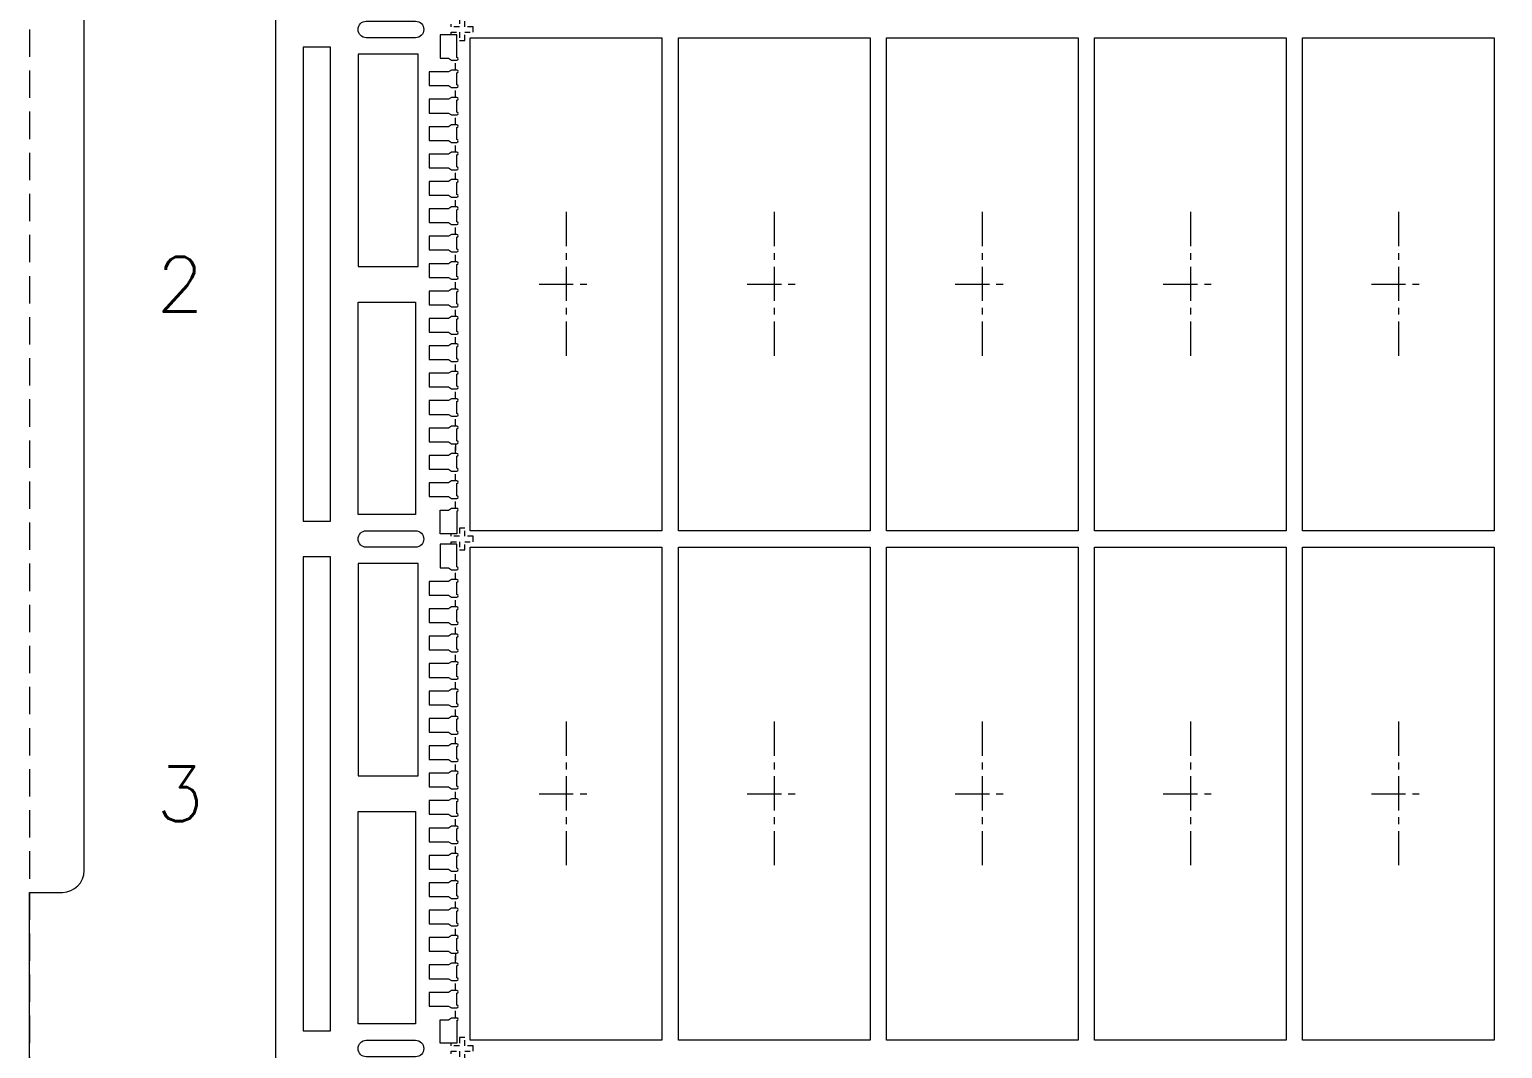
# Model space of a CAD drawing. Header units: millimetres. Extents: x 4471 to 10624, y 832 to 10725.
# Drawn here: x 4535.48 to 4562.38, y 1712.87 to 1731.47 of the extents above; entities that cross this region are included whole.
import ezdxf

# ---------------------------------------------------------------- set-up
doc = ezdxf.new("R2010")
doc.units = ezdxf.units.MM
for name, pattern in [('CENTER', [2, 1.25, -0.25, 0.25, -0.25]), ('DASHED', [0.75, 0.5, -0.25]), ('HIDDEN', [0.375, 0.25, -0.125])]:
    doc.linetypes.add(name, pattern=pattern)
for name, color, linetype in [('1', 7, 'Continuous'), ('1D', 4, 'Continuous'), ('PKG', 2, 'Continuous'), ('中心线', 1, 'CENTER'), ('标注', 6, 'Continuous')]:
    doc.layers.add(name, color=color, linetype=linetype)
doc.layers.add('DIM', color=4, linetype='Continuous', lineweight=18)
doc.styles.get("Standard").update_dxf_attribs({"font": 'SimSun.ttf'})

msp = doc.modelspace()

# ---------------------------------------------------------------- linework, layer by layer
at = {"lineweight": 0}
for p, q in [((4536.4802, 1716.1214, 0.0291), (4536.4802, 1735.3214, 0.0291)), ((4535.4802, 1700.7214, 0.0291), (4535.4802, 1715.7214, 0.0291)), ((4535.4802, 1715.7214, 0.0291), (4536.0802, 1715.7214, 0.0291)), ((4535.4802, 1715.7214, 0.0291), (4536.0802, 1715.7214, 0.0291))]:
    msp.add_line(p, q, dxfattribs=at)
at = {"lineweight": 9, "ltscale": 10, "elevation": 0.0291}
for points in [[(4542.5302, 1731.3214), (4541.6302, 1731.3214, -1), (4541.6302, 1731.6214), (4542.5302, 1731.6214, -1), (4542.5302, 1731.3214)], [(4542.5302, 1722.0214), (4541.6302, 1722.0214, -1), (4541.6302, 1722.3214), (4542.5302, 1722.3214, -1), (4542.5302, 1722.0214)], [(4542.5302, 1712.7214), (4541.6302, 1712.7214, -1), (4541.6302, 1713.0214), (4542.5302, 1713.0214, -1), (4542.5302, 1712.7214)]]:
    msp.add_lwpolyline(points, format="xyb", dxfattribs=at)
at = {"lineweight": 9, "elevation": 0.0291}
for points in [[(4540.4802, 1722.4964), (4540.9802, 1722.4964), (4540.9802, 1731.1464), (4540.4802, 1731.1464)], [(4540.4802, 1713.1964), (4540.9802, 1713.1964), (4540.9802, 1721.8464), (4540.4802, 1721.8464)]]:
    msp.add_lwpolyline(points, close=True, dxfattribs=at)
at = {"lineweight": 9, "ltscale": 10, "elevation": 0.0291}
for points in [[(4541.4802, 1731.0214), (4541.4802, 1727.1464), (4542.5802, 1727.1464), (4542.5802, 1731.0214)], [(4541.4802, 1722.6214), (4541.4802, 1726.4964), (4542.5302, 1726.4964), (4542.5302, 1722.6214)], [(4541.4802, 1721.7214), (4541.4802, 1717.8464), (4542.5802, 1717.8464), (4542.5802, 1721.7214)], [(4541.4802, 1713.3214), (4541.4802, 1717.1964), (4542.5302, 1717.1964), (4542.5302, 1713.3214)]]:
    msp.add_lwpolyline(points, close=True, dxfattribs=at)
at = {"lineweight": 0}
for end in [360, 0]:
    msp.add_arc((4536.0802, 1716.1214, 0.0291), 0.4, 270, end, dxfattribs=at)
at = {"layer": '1', "lineweight": 9}
for p, q in [((4542.9802, 1731.3764, 0.0291), (4542.9802, 1730.9464, 0.0291)), ((4543.2852, 1731.3764, 0.0291), (4542.9802, 1731.3764, 0.0291)), ((4542.9802, 1731.3764, 0.0291), (4542.9802, 1730.9614, 0.0291)), ((4543.2852, 1730.9614, 0.0291), (4543.2852, 1731.3764, 0.0291)), ((4542.9802, 1730.9464, 0.0291), (4543.1302, 1730.9464, 0.0291)), ((4543.1302, 1730.9464, 0.0291), (4543.1873, 1730.9114, 0.0291)), ((4543.1873, 1730.9114, 0.0291), (4543.2852, 1730.9114, 0.0291)), ((4543.2852, 1730.9614, 0.0291), (4543.2852, 1730.9614, 0.0291)), ((4543.1302, 1722.6964, 0.0291), (4543.1873, 1722.7314, 0.0291)), ((4543.1873, 1722.7314, 0.0291), (4543.2852, 1722.7314, 0.0291)), ((4542.9802, 1722.2664, 0.0291), (4542.9802, 1722.6964, 0.0291)), ((4542.9802, 1722.6964, 0.0291), (4543.1302, 1722.6964, 0.0291)), ((4542.9802, 1722.2664, 0.0291), (4542.9802, 1722.6814, 0.0291)), ((4543.2852, 1722.6814, 0.0291), (4543.2852, 1722.6814, 0.0291)), ((4543.2852, 1722.6814, 0.0291), (4543.2852, 1722.2664, 0.0291)), ((4543.2852, 1722.2664, 0.0291), (4542.9802, 1722.2664, 0.0291)), ((4542.9802, 1722.0764, 0.0291), (4542.9802, 1721.6464, 0.0291)), ((4543.2852, 1722.0764, 0.0291), (4542.9802, 1722.0764, 0.0291)), ((4542.9802, 1722.0764, 0.0291), (4542.9802, 1721.6614, 0.0291)), ((4543.2852, 1721.6614, 0.0291), (4543.2852, 1722.0764, 0.0291)), ((4542.9802, 1721.6464, 0.0291), (4543.1302, 1721.6464, 0.0291)), ((4543.1302, 1721.6464, 0.0291), (4543.1873, 1721.6114, 0.0291)), ((4543.2852, 1721.6614, 0.0291), (4543.2852, 1721.6614, 0.0291)), ((4543.1873, 1721.6114, 0.0291), (4543.2852, 1721.6114, 0.0291)), ((4535.4802, 1700.7214, 0.0291), (4535.4802, 1715.7214, 0.0291)), ((4542.9802, 1712.9664, 0.0291), (4542.9802, 1713.3964, 0.0291)), ((4542.9802, 1713.3964, 0.0291), (4543.1302, 1713.3964, 0.0291)), ((4542.9802, 1712.9664, 0.0291), (4542.9802, 1713.3814, 0.0291)), ((4543.1302, 1713.3964, 0.0291), (4543.1873, 1713.4314, 0.0291)), ((4543.1873, 1713.4314, 0.0291), (4543.2852, 1713.4314, 0.0291)), ((4543.2852, 1713.3814, 0.0291), (4543.2852, 1713.3814, 0.0291)), ((4543.2852, 1713.3814, 0.0291), (4543.2852, 1712.9664, 0.0291)), ((4543.2852, 1712.9664, 0.0291), (4542.9802, 1712.9664, 0.0291))]:
    msp.add_line(p, q, dxfattribs=at)
at = {"layer": '1', "color": 0, "lineweight": 9}
for p, q in [((4542.7802, 1730.6964, 0.0291), (4542.7802, 1730.4464, 0.0291)), ((4543.1302, 1730.6964, 0.0291), (4542.7802, 1730.6964, 0.0291)), ((4543.1873, 1730.7314, 0.0291), (4543.1302, 1730.6964, 0.0291)), ((4543.2852, 1730.7314, 0.0291), (4543.1873, 1730.7314, 0.0291)), ((4543.2852, 1730.4614, 0.0291), (4543.2852, 1730.6814, 0.0291)), ((4542.7802, 1730.4464, 0.0291), (4543.1302, 1730.4464, 0.0291)), ((4543.1302, 1730.4464, 0.0291), (4543.1873, 1730.4114, 0.0291)), ((4543.1873, 1730.4114, 0.0291), (4543.2852, 1730.4114, 0.0291)), ((4542.7802, 1730.1964, 0.0291), (4542.7802, 1729.9464, 0.0291)), ((4543.1302, 1730.1964, 0.0291), (4542.7802, 1730.1964, 0.0291)), ((4543.1873, 1730.2314, 0.0291), (4543.1302, 1730.1964, 0.0291)), ((4543.2852, 1730.2314, 0.0291), (4543.1873, 1730.2314, 0.0291)), ((4543.2852, 1729.9614, 0.0291), (4543.2852, 1730.1814, 0.0291)), ((4542.7802, 1729.9464, 0.0291), (4543.1302, 1729.9464, 0.0291)), ((4542.7802, 1729.6964, 0.0291), (4542.7802, 1729.4464, 0.0291)), ((4543.1302, 1729.6964, 0.0291), (4542.7802, 1729.6964, 0.0291)), ((4543.1302, 1729.9464, 0.0291), (4543.1873, 1729.9114, 0.0291)), ((4543.1873, 1729.7314, 0.0291), (4543.1302, 1729.6964, 0.0291)), ((4543.1873, 1729.9114, 0.0291), (4543.2852, 1729.9114, 0.0291)), ((4543.2852, 1729.7314, 0.0291), (4543.1873, 1729.7314, 0.0291)), ((4542.7802, 1729.4464, 0.0291), (4543.1302, 1729.4464, 0.0291)), ((4543.1302, 1729.4464, 0.0291), (4543.1873, 1729.4114, 0.0291)), ((4543.2852, 1729.4614, 0.0291), (4543.2852, 1729.6814, 0.0291)), ((4542.7802, 1729.1964, 0.0291), (4542.7802, 1728.9464, 0.0291)), ((4543.1302, 1729.1964, 0.0291), (4542.7802, 1729.1964, 0.0291)), ((4543.1873, 1729.2314, 0.0291), (4543.1302, 1729.1964, 0.0291)), ((4543.1873, 1729.4114, 0.0291), (4543.2852, 1729.4114, 0.0291)), ((4543.2852, 1729.2314, 0.0291), (4543.1873, 1729.2314, 0.0291)), ((4543.2852, 1728.9614, 0.0291), (4543.2852, 1729.1814, 0.0291)), ((4542.7802, 1728.9464, 0.0291), (4543.1302, 1728.9464, 0.0291)), ((4543.1302, 1728.9464, 0.0291), (4543.1873, 1728.9114, 0.0291)), ((4543.1873, 1728.9114, 0.0291), (4543.2852, 1728.9114, 0.0291)), ((4542.7802, 1728.6964, 0.0291), (4542.7802, 1728.4464, 0.0291)), ((4543.1302, 1728.6964, 0.0291), (4542.7802, 1728.6964, 0.0291)), ((4543.1873, 1728.7314, 0.0291), (4543.1302, 1728.6964, 0.0291)), ((4543.2852, 1728.7314, 0.0291), (4543.1873, 1728.7314, 0.0291)), ((4543.2852, 1728.4614, 0.0291), (4543.2852, 1728.6814, 0.0291)), ((4542.7802, 1728.4464, 0.0291), (4543.1302, 1728.4464, 0.0291)), ((4543.1302, 1728.4464, 0.0291), (4543.1873, 1728.4114, 0.0291)), ((4543.1873, 1728.4114, 0.0291), (4543.2852, 1728.4114, 0.0291)), ((4542.7802, 1728.1964, 0.0291), (4542.7802, 1727.9464, 0.0291)), ((4543.1302, 1728.1964, 0.0291), (4542.7802, 1728.1964, 0.0291)), ((4543.1873, 1728.2314, 0.0291), (4543.1302, 1728.1964, 0.0291)), ((4543.2852, 1728.2314, 0.0291), (4543.1873, 1728.2314, 0.0291)), ((4543.2852, 1727.9614, 0.0291), (4543.2852, 1728.1814, 0.0291)), ((4542.7802, 1727.9464, 0.0291), (4543.1302, 1727.9464, 0.0291)), ((4543.1302, 1727.9464, 0.0291), (4543.1873, 1727.9114, 0.0291)), ((4543.1873, 1727.9114, 0.0291), (4543.2852, 1727.9114, 0.0291)), ((4542.7802, 1727.6964, 0.0291), (4542.7802, 1727.4464, 0.0291)), ((4543.1302, 1727.6964, 0.0291), (4542.7802, 1727.6964, 0.0291)), ((4543.1873, 1727.7314, 0.0291), (4543.1302, 1727.6964, 0.0291)), ((4543.2852, 1727.7314, 0.0291), (4543.1873, 1727.7314, 0.0291)), ((4543.2852, 1727.4614, 0.0291), (4543.2852, 1727.6814, 0.0291)), ((4542.7802, 1727.4464, 0.0291), (4543.1302, 1727.4464, 0.0291)), ((4543.1302, 1727.4464, 0.0291), (4543.1873, 1727.4114, 0.0291)), ((4543.1873, 1727.4114, 0.0291), (4543.2852, 1727.4114, 0.0291)), ((4542.7802, 1727.1964, 0.0291), (4542.7802, 1726.9464, 0.0291)), ((4543.1302, 1727.1964, 0.0291), (4542.7802, 1727.1964, 0.0291)), ((4543.1873, 1727.2314, 0.0291), (4543.1302, 1727.1964, 0.0291)), ((4543.2852, 1727.2314, 0.0291), (4543.1873, 1727.2314, 0.0291)), ((4543.2852, 1726.9614, 0.0291), (4543.2852, 1727.1814, 0.0291)), ((4542.7802, 1726.9464, 0.0291), (4543.1302, 1726.9464, 0.0291)), ((4543.1302, 1726.9464, 0.0291), (4543.1873, 1726.9114, 0.0291)), ((4543.1873, 1726.9114, 0.0291), (4543.2852, 1726.9114, 0.0291)), ((4542.7802, 1726.6964, 0.0291), (4542.7802, 1726.4464, 0.0291)), ((4543.1302, 1726.6964, 0.0291), (4542.7802, 1726.6964, 0.0291)), ((4543.1873, 1726.7314, 0.0291), (4543.1302, 1726.6964, 0.0291)), ((4543.2852, 1726.7314, 0.0291), (4543.1873, 1726.7314, 0.0291)), ((4543.2852, 1726.4614, 0.0291), (4543.2852, 1726.6814, 0.0291)), ((4542.7802, 1726.4464, 0.0291), (4543.1302, 1726.4464, 0.0291)), ((4543.1302, 1726.4464, 0.0291), (4543.1873, 1726.4114, 0.0291)), ((4543.1873, 1726.2314, 0.0291), (4543.1302, 1726.1964, 0.0291)), ((4543.1873, 1726.4114, 0.0291), (4543.2852, 1726.4114, 0.0291)), ((4543.2852, 1726.2314, 0.0291), (4543.1873, 1726.2314, 0.0291)), ((4542.7802, 1726.1964, 0.0291), (4542.7802, 1725.9464, 0.0291)), ((4543.1302, 1726.1964, 0.0291), (4542.7802, 1726.1964, 0.0291)), ((4542.7802, 1725.9464, 0.0291), (4543.1302, 1725.9464, 0.0291)), ((4543.1302, 1725.9464, 0.0291), (4543.1873, 1725.9114, 0.0291)), ((4543.2852, 1725.9614, 0.0291), (4543.2852, 1726.1814, 0.0291)), ((4542.7802, 1725.6964, 0.0291), (4542.7802, 1725.4464, 0.0291)), ((4543.1302, 1725.6964, 0.0291), (4542.7802, 1725.6964, 0.0291)), ((4543.1873, 1725.7314, 0.0291), (4543.1302, 1725.6964, 0.0291)), ((4543.1873, 1725.9114, 0.0291), (4543.2852, 1725.9114, 0.0291)), ((4543.2852, 1725.7314, 0.0291), (4543.1873, 1725.7314, 0.0291)), ((4543.2852, 1725.4614, 0.0291), (4543.2852, 1725.6814, 0.0291)), ((4542.7802, 1725.4464, 0.0291), (4543.1302, 1725.4464, 0.0291)), ((4543.1302, 1725.4464, 0.0291), (4543.1873, 1725.4114, 0.0291)), ((4543.1873, 1725.4114, 0.0291), (4543.2852, 1725.4114, 0.0291)), ((4542.7802, 1725.1964, 0.0291), (4542.7802, 1724.9464, 0.0291)), ((4543.1302, 1725.1964, 0.0291), (4542.7802, 1725.1964, 0.0291)), ((4543.1873, 1725.2314, 0.0291), (4543.1302, 1725.1964, 0.0291)), ((4543.2852, 1725.2314, 0.0291), (4543.1873, 1725.2314, 0.0291)), ((4543.2852, 1724.9614, 0.0291), (4543.2852, 1725.1814, 0.0291)), ((4542.7802, 1724.9464, 0.0291), (4543.1302, 1724.9464, 0.0291)), ((4543.1302, 1724.9464, 0.0291), (4543.1873, 1724.9114, 0.0291)), ((4543.1873, 1724.9114, 0.0291), (4543.2852, 1724.9114, 0.0291)), ((4542.7802, 1724.6964, 0.0291), (4542.7802, 1724.4464, 0.0291)), ((4543.1302, 1724.6964, 0.0291), (4542.7802, 1724.6964, 0.0291)), ((4543.1873, 1724.7314, 0.0291), (4543.1302, 1724.6964, 0.0291)), ((4543.2852, 1724.7314, 0.0291), (4543.1873, 1724.7314, 0.0291)), ((4543.2852, 1724.4614, 0.0291), (4543.2852, 1724.6814, 0.0291)), ((4542.7802, 1724.4464, 0.0291), (4543.1302, 1724.4464, 0.0291)), ((4543.1302, 1724.4464, 0.0291), (4543.1873, 1724.4114, 0.0291)), ((4543.1873, 1724.4114, 0.0291), (4543.2852, 1724.4114, 0.0291)), ((4542.7802, 1724.1964, 0.0291), (4542.7802, 1723.9464, 0.0291)), ((4543.1302, 1724.1964, 0.0291), (4542.7802, 1724.1964, 0.0291)), ((4543.1873, 1724.2314, 0.0291), (4543.1302, 1724.1964, 0.0291)), ((4543.2852, 1724.2314, 0.0291), (4543.1873, 1724.2314, 0.0291)), ((4543.2852, 1723.9614, 0.0291), (4543.2852, 1724.1814, 0.0291)), ((4542.7802, 1723.9464, 0.0291), (4543.1302, 1723.9464, 0.0291)), ((4543.1302, 1723.9464, 0.0291), (4543.1873, 1723.9114, 0.0291)), ((4543.1873, 1723.9114, 0.0291), (4543.2852, 1723.9114, 0.0291)), ((4542.7802, 1723.6964, 0.0291), (4542.7802, 1723.4464, 0.0291)), ((4543.1302, 1723.6964, 0.0291), (4542.7802, 1723.6964, 0.0291)), ((4543.1873, 1723.7314, 0.0291), (4543.1302, 1723.6964, 0.0291)), ((4543.2852, 1723.7314, 0.0291), (4543.1873, 1723.7314, 0.0291)), ((4543.2852, 1723.4614, 0.0291), (4543.2852, 1723.6814, 0.0291)), ((4542.7802, 1723.4464, 0.0291), (4543.1302, 1723.4464, 0.0291)), ((4543.1302, 1723.4464, 0.0291), (4543.1873, 1723.4114, 0.0291)), ((4543.1873, 1723.4114, 0.0291), (4543.2852, 1723.4114, 0.0291)), ((4542.7802, 1723.1964, 0.0291), (4542.7802, 1722.9464, 0.0291)), ((4543.1302, 1723.1964, 0.0291), (4542.7802, 1723.1964, 0.0291)), ((4543.1873, 1723.2314, 0.0291), (4543.1302, 1723.1964, 0.0291)), ((4543.2852, 1723.2314, 0.0291), (4543.1873, 1723.2314, 0.0291)), ((4543.2852, 1722.9614, 0.0291), (4543.2852, 1723.1814, 0.0291)), ((4542.7802, 1722.9464, 0.0291), (4543.1302, 1722.9464, 0.0291)), ((4543.1302, 1722.9464, 0.0291), (4543.1873, 1722.9114, 0.0291)), ((4543.1873, 1722.9114, 0.0291), (4543.2852, 1722.9114, 0.0291)), ((4542.7802, 1721.3964, 0.0291), (4542.7802, 1721.1464, 0.0291)), ((4543.1302, 1721.3964, 0.0291), (4542.7802, 1721.3964, 0.0291)), ((4543.1873, 1721.4314, 0.0291), (4543.1302, 1721.3964, 0.0291)), ((4543.2852, 1721.4314, 0.0291), (4543.1873, 1721.4314, 0.0291)), ((4543.2852, 1721.1614, 0.0291), (4543.2852, 1721.3814, 0.0291)), ((4542.7802, 1721.1464, 0.0291), (4543.1302, 1721.1464, 0.0291)), ((4543.1302, 1721.1464, 0.0291), (4543.1873, 1721.1114, 0.0291)), ((4543.1873, 1721.1114, 0.0291), (4543.2852, 1721.1114, 0.0291)), ((4542.7802, 1720.8964, 0.0291), (4542.7802, 1720.6464, 0.0291)), ((4543.1302, 1720.8964, 0.0291), (4542.7802, 1720.8964, 0.0291)), ((4543.1873, 1720.9314, 0.0291), (4543.1302, 1720.8964, 0.0291)), ((4543.2852, 1720.9314, 0.0291), (4543.1873, 1720.9314, 0.0291)), ((4543.2852, 1720.6614, 0.0291), (4543.2852, 1720.8814, 0.0291)), ((4542.7802, 1720.6464, 0.0291), (4543.1302, 1720.6464, 0.0291)), ((4543.1302, 1720.6464, 0.0291), (4543.1873, 1720.6114, 0.0291)), ((4543.1873, 1720.6114, 0.0291), (4543.2852, 1720.6114, 0.0291)), ((4542.7802, 1720.3964, 0.0291), (4542.7802, 1720.1464, 0.0291)), ((4543.1302, 1720.3964, 0.0291), (4542.7802, 1720.3964, 0.0291)), ((4543.1873, 1720.4314, 0.0291), (4543.1302, 1720.3964, 0.0291)), ((4543.2852, 1720.4314, 0.0291), (4543.1873, 1720.4314, 0.0291)), ((4543.2852, 1720.1614, 0.0291), (4543.2852, 1720.3814, 0.0291)), ((4542.7802, 1720.1464, 0.0291), (4543.1302, 1720.1464, 0.0291)), ((4543.1302, 1720.1464, 0.0291), (4543.1873, 1720.1114, 0.0291)), ((4543.1873, 1720.1114, 0.0291), (4543.2852, 1720.1114, 0.0291)), ((4542.7802, 1719.8964, 0.0291), (4542.7802, 1719.6464, 0.0291)), ((4543.1302, 1719.8964, 0.0291), (4542.7802, 1719.8964, 0.0291)), ((4543.1873, 1719.9314, 0.0291), (4543.1302, 1719.8964, 0.0291)), ((4543.2852, 1719.9314, 0.0291), (4543.1873, 1719.9314, 0.0291)), ((4543.2852, 1719.6614, 0.0291), (4543.2852, 1719.8814, 0.0291)), ((4542.7802, 1719.6464, 0.0291), (4543.1302, 1719.6464, 0.0291)), ((4543.1302, 1719.6464, 0.0291), (4543.1873, 1719.6114, 0.0291)), ((4543.1873, 1719.6114, 0.0291), (4543.2852, 1719.6114, 0.0291)), ((4542.7802, 1719.3964, 0.0291), (4542.7802, 1719.1464, 0.0291)), ((4543.1302, 1719.3964, 0.0291), (4542.7802, 1719.3964, 0.0291)), ((4543.1873, 1719.4314, 0.0291), (4543.1302, 1719.3964, 0.0291)), ((4543.2852, 1719.4314, 0.0291), (4543.1873, 1719.4314, 0.0291)), ((4543.2852, 1719.1614, 0.0291), (4543.2852, 1719.3814, 0.0291)), ((4542.7802, 1719.1464, 0.0291), (4543.1302, 1719.1464, 0.0291)), ((4543.1302, 1719.1464, 0.0291), (4543.1873, 1719.1114, 0.0291)), ((4543.1873, 1719.1114, 0.0291), (4543.2852, 1719.1114, 0.0291)), ((4542.7802, 1718.8964, 0.0291), (4542.7802, 1718.6464, 0.0291)), ((4543.1302, 1718.8964, 0.0291), (4542.7802, 1718.8964, 0.0291)), ((4543.1873, 1718.9314, 0.0291), (4543.1302, 1718.8964, 0.0291)), ((4543.2852, 1718.9314, 0.0291), (4543.1873, 1718.9314, 0.0291)), ((4543.2852, 1718.6614, 0.0291), (4543.2852, 1718.8814, 0.0291)), ((4542.7802, 1718.6464, 0.0291), (4543.1302, 1718.6464, 0.0291)), ((4543.1302, 1718.6464, 0.0291), (4543.1873, 1718.6114, 0.0291)), ((4543.1873, 1718.4314, 0.0291), (4543.1302, 1718.3964, 0.0291)), ((4543.1873, 1718.6114, 0.0291), (4543.2852, 1718.6114, 0.0291)), ((4543.2852, 1718.4314, 0.0291), (4543.1873, 1718.4314, 0.0291)), ((4542.7802, 1718.3964, 0.0291), (4542.7802, 1718.1464, 0.0291)), ((4543.1302, 1718.3964, 0.0291), (4542.7802, 1718.3964, 0.0291)), ((4542.7802, 1718.1464, 0.0291), (4543.1302, 1718.1464, 0.0291)), ((4543.1302, 1718.1464, 0.0291), (4543.1873, 1718.1114, 0.0291)), ((4543.2852, 1718.1614, 0.0291), (4543.2852, 1718.3814, 0.0291)), ((4542.7802, 1717.8964, 0.0291), (4542.7802, 1717.6464, 0.0291)), ((4543.1302, 1717.8964, 0.0291), (4542.7802, 1717.8964, 0.0291)), ((4543.1873, 1717.9314, 0.0291), (4543.1302, 1717.8964, 0.0291)), ((4543.1873, 1718.1114, 0.0291), (4543.2852, 1718.1114, 0.0291)), ((4543.2852, 1717.9314, 0.0291), (4543.1873, 1717.9314, 0.0291)), ((4543.2852, 1717.6614, 0.0291), (4543.2852, 1717.8814, 0.0291)), ((4542.7802, 1717.6464, 0.0291), (4543.1302, 1717.6464, 0.0291)), ((4543.1302, 1717.6464, 0.0291), (4543.1873, 1717.6114, 0.0291)), ((4543.1873, 1717.6114, 0.0291), (4543.2852, 1717.6114, 0.0291)), ((4542.7802, 1717.3964, 0.0291), (4542.7802, 1717.1464, 0.0291)), ((4543.1302, 1717.3964, 0.0291), (4542.7802, 1717.3964, 0.0291)), ((4543.1873, 1717.4314, 0.0291), (4543.1302, 1717.3964, 0.0291)), ((4543.2852, 1717.4314, 0.0291), (4543.1873, 1717.4314, 0.0291)), ((4543.2852, 1717.1614, 0.0291), (4543.2852, 1717.3814, 0.0291)), ((4542.7802, 1717.1464, 0.0291), (4543.1302, 1717.1464, 0.0291)), ((4543.1302, 1717.1464, 0.0291), (4543.1873, 1717.1114, 0.0291)), ((4543.1873, 1717.1114, 0.0291), (4543.2852, 1717.1114, 0.0291)), ((4542.7802, 1716.8964, 0.0291), (4542.7802, 1716.6464, 0.0291)), ((4543.1302, 1716.8964, 0.0291), (4542.7802, 1716.8964, 0.0291)), ((4543.1873, 1716.9314, 0.0291), (4543.1302, 1716.8964, 0.0291)), ((4543.2852, 1716.9314, 0.0291), (4543.1873, 1716.9314, 0.0291)), ((4543.2852, 1716.6614, 0.0291), (4543.2852, 1716.8814, 0.0291)), ((4542.7802, 1716.6464, 0.0291), (4543.1302, 1716.6464, 0.0291)), ((4543.1302, 1716.6464, 0.0291), (4543.1873, 1716.6114, 0.0291)), ((4543.1873, 1716.6114, 0.0291), (4543.2852, 1716.6114, 0.0291)), ((4542.7802, 1716.3964, 0.0291), (4542.7802, 1716.1464, 0.0291)), ((4543.1302, 1716.3964, 0.0291), (4542.7802, 1716.3964, 0.0291)), ((4543.1873, 1716.4314, 0.0291), (4543.1302, 1716.3964, 0.0291)), ((4543.2852, 1716.4314, 0.0291), (4543.1873, 1716.4314, 0.0291)), ((4543.2852, 1716.1614, 0.0291), (4543.2852, 1716.3814, 0.0291)), ((4542.7802, 1716.1464, 0.0291), (4543.1302, 1716.1464, 0.0291)), ((4543.1302, 1716.1464, 0.0291), (4543.1873, 1716.1114, 0.0291)), ((4543.1873, 1716.1114, 0.0291), (4543.2852, 1716.1114, 0.0291)), ((4542.7802, 1715.8964, 0.0291), (4542.7802, 1715.6464, 0.0291)), ((4543.1302, 1715.8964, 0.0291), (4542.7802, 1715.8964, 0.0291)), ((4543.1873, 1715.9314, 0.0291), (4543.1302, 1715.8964, 0.0291)), ((4543.2852, 1715.9314, 0.0291), (4543.1873, 1715.9314, 0.0291)), ((4543.2852, 1715.6614, 0.0291), (4543.2852, 1715.8814, 0.0291)), ((4542.7802, 1715.6464, 0.0291), (4543.1302, 1715.6464, 0.0291)), ((4543.1302, 1715.6464, 0.0291), (4543.1873, 1715.6114, 0.0291)), ((4543.1873, 1715.6114, 0.0291), (4543.2852, 1715.6114, 0.0291)), ((4542.7802, 1715.3964, 0.0291), (4542.7802, 1715.1464, 0.0291)), ((4543.1302, 1715.3964, 0.0291), (4542.7802, 1715.3964, 0.0291)), ((4543.1873, 1715.4314, 0.0291), (4543.1302, 1715.3964, 0.0291)), ((4543.2852, 1715.4314, 0.0291), (4543.1873, 1715.4314, 0.0291)), ((4543.2852, 1715.1614, 0.0291), (4543.2852, 1715.3814, 0.0291)), ((4542.7802, 1715.1464, 0.0291), (4543.1302, 1715.1464, 0.0291)), ((4543.1302, 1715.1464, 0.0291), (4543.1873, 1715.1114, 0.0291)), ((4543.1873, 1714.9314, 0.0291), (4543.1302, 1714.8964, 0.0291)), ((4543.1873, 1715.1114, 0.0291), (4543.2852, 1715.1114, 0.0291)), ((4543.2852, 1714.9314, 0.0291), (4543.1873, 1714.9314, 0.0291)), ((4542.7802, 1714.8964, 0.0291), (4542.7802, 1714.6464, 0.0291)), ((4543.1302, 1714.8964, 0.0291), (4542.7802, 1714.8964, 0.0291)), ((4542.7802, 1714.6464, 0.0291), (4543.1302, 1714.6464, 0.0291)), ((4543.1302, 1714.6464, 0.0291), (4543.1873, 1714.6114, 0.0291)), ((4543.2852, 1714.6614, 0.0291), (4543.2852, 1714.8814, 0.0291)), ((4542.7802, 1714.3964, 0.0291), (4542.7802, 1714.1464, 0.0291)), ((4543.1302, 1714.3964, 0.0291), (4542.7802, 1714.3964, 0.0291)), ((4543.1873, 1714.4314, 0.0291), (4543.1302, 1714.3964, 0.0291)), ((4543.1873, 1714.6114, 0.0291), (4543.2852, 1714.6114, 0.0291)), ((4543.2852, 1714.4314, 0.0291), (4543.1873, 1714.4314, 0.0291)), ((4543.2852, 1714.1614, 0.0291), (4543.2852, 1714.3814, 0.0291)), ((4542.7802, 1714.1464, 0.0291), (4543.1302, 1714.1464, 0.0291)), ((4543.1302, 1714.1464, 0.0291), (4543.1873, 1714.1114, 0.0291)), ((4543.1873, 1714.1114, 0.0291), (4543.2852, 1714.1114, 0.0291)), ((4542.7802, 1713.8964, 0.0291), (4542.7802, 1713.6464, 0.0291)), ((4543.1302, 1713.8964, 0.0291), (4542.7802, 1713.8964, 0.0291)), ((4543.1873, 1713.9314, 0.0291), (4543.1302, 1713.8964, 0.0291)), ((4543.2852, 1713.9314, 0.0291), (4543.1873, 1713.9314, 0.0291)), ((4543.2852, 1713.6614, 0.0291), (4543.2852, 1713.8814, 0.0291)), ((4542.7802, 1713.6464, 0.0291), (4543.1302, 1713.6464, 0.0291)), ((4543.1302, 1713.6464, 0.0291), (4543.1873, 1713.6114, 0.0291)), ((4543.1873, 1713.6114, 0.0291), (4543.2852, 1713.6114, 0.0291))]:
    msp.add_line(p, q, dxfattribs=at)
at = {"layer": '1', "lineweight": 9}
for centre in [(4543.2852, 1730.9364, 0.0291), (4543.2852, 1722.7064, 0.0291), (4543.2852, 1721.6364, 0.0291), (4543.2852, 1713.4064, 0.0291)]:
    msp.add_arc(centre, 0.025, 270, 90, dxfattribs=at)
at = {"layer": '1', "color": 0, "lineweight": 9}
for centre in [(4543.2852, 1730.7064, 0.0291), (4543.2852, 1730.4364, 0.0291), (4543.2852, 1730.2064, 0.0291), (4543.2852, 1729.9364, 0.0291), (4543.2852, 1729.7064, 0.0291), (4543.2852, 1729.4364, 0.0291), (4543.2852, 1729.2064, 0.0291), (4543.2852, 1728.9364, 0.0291), (4543.2852, 1728.7064, 0.0291), (4543.2852, 1728.4364, 0.0291), (4543.2852, 1728.2064, 0.0291), (4543.2852, 1727.9364, 0.0291), (4543.2852, 1727.7064, 0.0291), (4543.2852, 1727.4364, 0.0291), (4543.2852, 1727.2064, 0.0291), (4543.2852, 1726.9364, 0.0291), (4543.2852, 1726.7064, 0.0291), (4543.2852, 1726.4364, 0.0291), (4543.2852, 1726.2064, 0.0291), (4543.2852, 1725.9364, 0.0291), (4543.2852, 1725.7064, 0.0291), (4543.2852, 1725.4364, 0.0291), (4543.2852, 1725.2064, 0.0291), (4543.2852, 1724.9364, 0.0291), (4543.2852, 1724.7064, 0.0291), (4543.2852, 1724.4364, 0.0291), (4543.2852, 1724.2064, 0.0291), (4543.2852, 1723.9364, 0.0291), (4543.2852, 1723.7064, 0.0291), (4543.2852, 1723.4364, 0.0291), (4543.2852, 1723.2064, 0.0291), (4543.2852, 1722.9364, 0.0291), (4543.2852, 1721.4064, 0.0291), (4543.2852, 1721.1364, 0.0291), (4543.2852, 1720.9064, 0.0291), (4543.2852, 1720.6364, 0.0291), (4543.2852, 1720.4064, 0.0291), (4543.2852, 1720.1364, 0.0291), (4543.2852, 1719.9064, 0.0291), (4543.2852, 1719.6364, 0.0291), (4543.2852, 1719.4064, 0.0291), (4543.2852, 1719.1364, 0.0291), (4543.2852, 1718.9064, 0.0291), (4543.2852, 1718.6364, 0.0291), (4543.2852, 1718.4064, 0.0291), (4543.2852, 1718.1364, 0.0291), (4543.2852, 1717.9064, 0.0291), (4543.2852, 1717.6364, 0.0291), (4543.2852, 1717.4064, 0.0291), (4543.2852, 1717.1364, 0.0291), (4543.2852, 1716.9064, 0.0291), (4543.2852, 1716.6364, 0.0291), (4543.2852, 1716.4064, 0.0291), (4543.2852, 1716.1364, 0.0291), (4543.2852, 1715.9064, 0.0291), (4543.2852, 1715.6364, 0.0291), (4543.2852, 1715.4064, 0.0291), (4543.2852, 1715.1364, 0.0291), (4543.2852, 1714.9064, 0.0291), (4543.2852, 1714.6364, 0.0291), (4543.2852, 1714.4064, 0.0291), (4543.2852, 1714.1364, 0.0291), (4543.2852, 1713.9064, 0.0291), (4543.2852, 1713.6364, 0.0291)]:
    msp.add_arc(centre, 0.025, 270, 90, dxfattribs=at)
at = {"layer": '1D', "color": 1, "lineweight": 9, "elevation": 0.0291}
msp.add_lwpolyline([(4611.9802, 1673.2214), (4539.9802, 1673.2214), (4539.9802, 1743.2214), (4611.9802, 1743.2214)], dxfattribs=at)
at = {"layer": '1D', "color": 4, "linetype": 'HIDDEN', "lineweight": 9, "ltscale": 0.2, "elevation": 0.0291}
for points in [[(4543.1802, 1731.3764), (4543.1802, 1731.4214), (4543.3302, 1731.4214), (4543.3302, 1731.2714), (4543.4302, 1731.2714), (4543.4302, 1731.2714), (4543.4302, 1731.4214), (4543.5802, 1731.4214), (4543.5802, 1731.5214), (4543.4302, 1731.5214), (4543.4302, 1731.6714), (4543.3302, 1731.6714), (4543.3302, 1731.5214), (4543.1802, 1731.5214), (4543.1802, 1731.5664)], [(4543.1802, 1722.0764), (4543.1802, 1722.1214), (4543.3302, 1722.1214), (4543.3302, 1721.9714), (4543.4302, 1721.9714), (4543.4302, 1721.9714), (4543.4302, 1722.1214), (4543.5802, 1722.1214), (4543.5802, 1722.2214), (4543.4302, 1722.2214), (4543.4302, 1722.3714), (4543.3302, 1722.3714), (4543.3302, 1722.2214), (4543.1802, 1722.2214), (4543.1802, 1722.2664)], [(4543.1802, 1712.7764), (4543.1802, 1712.8214), (4543.3302, 1712.8214), (4543.3302, 1712.6714), (4543.4302, 1712.6714), (4543.4302, 1712.6714), (4543.4302, 1712.8214), (4543.5802, 1712.8214), (4543.5802, 1712.9214), (4543.4302, 1712.9214), (4543.4302, 1713.0714), (4543.3302, 1713.0714), (4543.3302, 1712.9214), (4543.1802, 1712.9214), (4543.1802, 1712.9664)]]:
    msp.add_lwpolyline(points, dxfattribs=at)
at = {"layer": '1D', "color": 4, "linetype": 'HIDDEN', "lineweight": 9, "ltscale": 0.5, "elevation": 0.0291}
for points in [[(4543.2602, 1730.7314), (4543.2602, 1730.9114)], [(4543.2602, 1730.2314), (4543.2602, 1730.4114)], [(4543.2602, 1729.7314), (4543.2602, 1729.9114)], [(4543.2602, 1729.2314), (4543.2602, 1729.4114)], [(4543.2602, 1728.7314), (4543.2602, 1728.9114)], [(4543.2602, 1728.2314), (4543.2602, 1728.4114)], [(4543.2602, 1727.7314), (4543.2602, 1727.9114)], [(4543.2602, 1727.2314), (4543.2602, 1727.4114)], [(4543.2602, 1726.7314), (4543.2602, 1726.9114)], [(4543.2602, 1726.2314), (4543.2602, 1726.4114)], [(4543.2602, 1725.7314), (4543.2602, 1725.9114)], [(4543.2602, 1725.2314), (4543.2602, 1725.4114)], [(4543.2602, 1724.7314), (4543.2602, 1724.9114)], [(4543.2602, 1724.2314), (4543.2602, 1724.4114)], [(4543.2602, 1723.2314), (4543.2602, 1723.4114)], [(4543.2602, 1722.7314), (4543.2602, 1722.9114)], [(4543.2602, 1721.4314), (4543.2602, 1721.6114)], [(4543.2602, 1720.9314), (4543.2602, 1721.1114)], [(4543.2602, 1720.4314), (4543.2602, 1720.6114)], [(4543.2602, 1719.9314), (4543.2602, 1720.1114)], [(4543.2602, 1719.4314), (4543.2602, 1719.6114)], [(4543.2602, 1718.9314), (4543.2602, 1719.1114)], [(4543.2602, 1718.4314), (4543.2602, 1718.6114)], [(4543.2602, 1717.9314), (4543.2602, 1718.1114)], [(4543.2602, 1717.4314), (4543.2602, 1717.6114)], [(4543.2602, 1716.9314), (4543.2602, 1717.1114)], [(4543.2602, 1716.4314), (4543.2602, 1716.6114)], [(4543.2602, 1715.9314), (4543.2602, 1716.1114)], [(4543.2602, 1715.4314), (4543.2602, 1715.6114)], [(4543.2602, 1714.9314), (4543.2602, 1715.1114)], [(4543.2602, 1713.9314), (4543.2602, 1714.1114)], [(4543.2602, 1713.4314), (4543.2602, 1713.6114)]]:
    msp.add_lwpolyline(points, dxfattribs=at)
for points in [[(4543.2602, 1723.9114), (4543.2602, 1723.7314)], [(4543.2602, 1714.6114), (4543.2602, 1714.4314)]]:
    msp.add_lwpolyline(points, close=True, dxfattribs=at)
at = {"layer": 'PKG', "linetype": 'Continuous', "lineweight": 9, "elevation": 0.0291}
for points in [[(4543.5302, 1722.3214), (4543.5302, 1731.3214), (4547.0302, 1731.3214), (4547.0302, 1722.3214)], [(4547.3302, 1722.3214), (4547.3302, 1731.3214), (4550.8302, 1731.3214), (4550.8302, 1722.3214)], [(4551.1302, 1722.3214), (4551.1302, 1731.3214), (4554.6302, 1731.3214), (4554.6302, 1722.3214)], [(4554.9302, 1722.3214), (4554.9302, 1731.3214), (4558.4302, 1731.3214), (4558.4302, 1722.3214)], [(4558.7302, 1722.3214), (4558.7302, 1731.3214), (4562.2302, 1731.3214), (4562.2302, 1722.3214)], [(4543.5302, 1713.0214), (4543.5302, 1722.0214), (4547.0302, 1722.0214), (4547.0302, 1713.0214)], [(4547.3302, 1713.0214), (4547.3302, 1722.0214), (4550.8302, 1722.0214), (4550.8302, 1713.0214)], [(4551.1302, 1713.0214), (4551.1302, 1722.0214), (4554.6302, 1722.0214), (4554.6302, 1713.0214)], [(4554.9302, 1713.0214), (4554.9302, 1722.0214), (4558.4302, 1722.0214), (4558.4302, 1713.0214)], [(4558.7302, 1713.0214), (4558.7302, 1722.0214), (4562.2302, 1722.0214), (4562.2302, 1713.0214)]]:
    msp.add_lwpolyline(points, close=True, dxfattribs=at)
at = {"layer": '中心线', "lineweight": 9, "ltscale": 0.5}
for p, q in [((4545.2802, 1728.1414, 0.0291), (4545.2802, 1725.5014, 0.0291)), ((4549.0802, 1728.1414, 0.0291), (4549.0802, 1725.5014, 0.0291)), ((4552.8802, 1728.1414, 0.0291), (4552.8802, 1725.5014, 0.0291)), ((4556.6802, 1728.1414, 0.0291), (4556.6802, 1725.5014, 0.0291)), ((4560.4802, 1728.1414, 0.0291), (4560.4802, 1725.5014, 0.0291)), ((4544.7852, 1726.8214, 0.0291), (4545.7752, 1726.8214, 0.0291)), ((4548.5852, 1726.8214, 0.0291), (4549.5752, 1726.8214, 0.0291)), ((4552.3852, 1726.8214, 0.0291), (4553.3752, 1726.8214, 0.0291)), ((4556.1852, 1726.8214, 0.0291), (4557.1752, 1726.8214, 0.0291)), ((4559.9852, 1726.8214, 0.0291), (4560.9752, 1726.8214, 0.0291)), ((4545.2802, 1718.8414, 0.0291), (4545.2802, 1716.2014, 0.0291)), ((4549.0802, 1718.8414, 0.0291), (4549.0802, 1716.2014, 0.0291)), ((4552.8802, 1718.8414, 0.0291), (4552.8802, 1716.2014, 0.0291)), ((4556.6802, 1718.8414, 0.0291), (4556.6802, 1716.2014, 0.0291)), ((4560.4802, 1718.8414, 0.0291), (4560.4802, 1716.2014, 0.0291)), ((4544.7852, 1717.5214, 0.0291), (4545.7752, 1717.5214, 0.0291)), ((4548.5852, 1717.5214, 0.0291), (4549.5752, 1717.5214, 0.0291)), ((4552.3852, 1717.5214, 0.0291), (4553.3752, 1717.5214, 0.0291)), ((4556.1852, 1717.5214, 0.0291), (4557.1752, 1717.5214, 0.0291)), ((4559.9852, 1717.5214, 0.0291), (4560.9752, 1717.5214, 0.0291))]:
    msp.add_line(p, q, dxfattribs=at)
at = {"layer": '标注', "linetype": 'DASHED', "lineweight": 5}
msp.add_line((4535.4802, 1744.2214, 0.0291), (4535.4802, 1672.2214, 0.0291), dxfattribs=at)

# ---------------------------------------------------------------- texts
at = {"layer": 'DIM', "lineweight": 9, "char_height": 1, "attachment_point": 5}
for s, insert in [('{\\Fsimplex|c134;2}', (4538.2302, 1726.8214, 0.0291)), ('{\\Fsimplex|c134;3}', (4538.2302, 1717.5214, 0.0291))]:
    msp.add_mtext(s, dxfattribs=dict(at, insert=insert))

doc.saveas('drawing.dxf')
